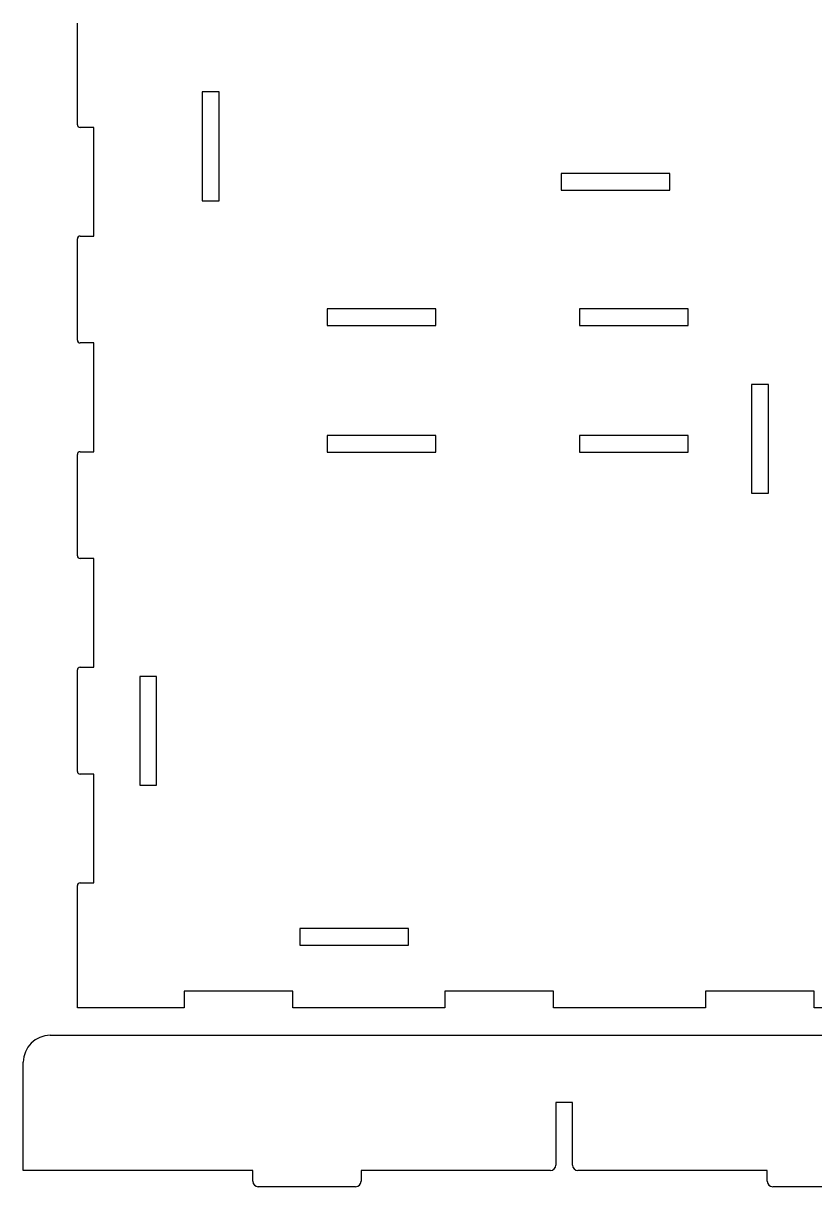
# Model space of a CAD drawing. Extents: x 10 to 1489, y -739 to -10.
# Drawn here: x 870.4 to 1163, y -692.1 to -261.9 of the extents above; entities that cross this region are included whole.
import ezdxf

# ---------------------------------------------------------------- set-up
doc = ezdxf.new("R2010")
doc.units = 0

msp = doc.modelspace()

# ---------------------------------------------------------------- linework, layer by layer
at = {"layer": 'cut', "color": 0}
for p, q in [((890.35368, -299.376165), (890.35368, -261.876241)), ((942.753576, -287.276189), (936.553588, -287.276189)), ((936.553588, -287.276189), (936.553588, -327.476109)), ((942.753576, -327.476109), (942.753576, -287.276189)), ((896.453668, -300.376163), (891.353678, -300.376163)), ((896.453668, -340.576083), (896.453668, -300.376163)), ((1069.219989, -317.376129), (1069.219989, -323.576117)), ((1109.419909, -317.376129), (1069.219989, -317.376129)), ((1109.419909, -323.576117), (1109.419909, -317.376129)), ((1069.219989, -323.576117), (1109.419909, -323.576117)), ((936.553588, -327.476109), (942.753576, -327.476109)), ((890.35368, -379.076006), (890.35368, -341.576081)), ((891.353678, -340.576083), (896.453668, -340.576083)), ((982.753496, -367.476029), (982.753496, -373.676017)), ((1022.953415, -367.476029), (982.753496, -367.476029)), ((1022.953415, -373.676017), (1022.953415, -367.476029)), ((1076.019976, -367.476029), (1076.019976, -373.676017)), ((1116.219895, -367.476029), (1076.019976, -367.476029)), ((1116.219895, -373.676017), (1116.219895, -367.476029)), ((982.753496, -373.676017), (1022.953415, -373.676017)), ((1076.019976, -373.676017), (1116.219895, -373.676017)), ((896.453668, -380.076004), (891.353678, -380.076004)), ((896.453668, -420.275923), (896.453668, -380.076004)), ((1145.853169, -395.475973), (1139.653182, -395.475973)), ((1139.653182, -395.475973), (1139.653182, -435.675893)), ((1145.853169, -435.675893), (1145.853169, -395.475973)), ((982.753496, -414.275935), (982.753496, -420.475923)), ((1022.953415, -414.275935), (982.753496, -414.275935)), ((1022.953415, -420.475923), (1022.953415, -414.275935)), ((1076.019976, -414.275935), (1076.019976, -420.475923)), ((1116.219895, -414.275935), (1076.019976, -414.275935)), ((1116.219895, -420.475923), (1116.219895, -414.275935)), ((890.35368, -458.775846), (890.35368, -421.275921)), ((891.353678, -420.275923), (896.453668, -420.275923)), ((982.753496, -420.475923), (1022.953415, -420.475923)), ((1076.019976, -420.475923), (1116.219895, -420.475923)), ((1139.653182, -435.675893), (1145.853169, -435.675893)), ((896.453668, -459.775844), (891.353678, -459.775844)), ((896.453668, -499.975764), (896.453668, -459.775844)), ((890.35368, -538.475687), (890.35368, -500.975763)), ((891.353678, -499.975764), (896.453668, -499.975764)), ((919.653622, -503.375757), (913.453634, -503.375757)), ((913.453634, -503.375757), (913.453634, -543.575677)), ((919.653622, -543.575677), (919.653622, -503.375757)), ((896.453668, -539.475685), (891.353678, -539.475685)), ((896.453668, -579.675605), (896.453668, -539.475685)), ((913.453634, -543.575677), (919.653622, -543.575677)), ((890.35368, -625.875512), (890.35368, -580.675603)), ((891.353678, -579.675605), (896.453668, -579.675605)), ((972.653516, -596.575571), (972.653516, -602.775558)), ((1012.853435, -596.575571), (972.653516, -596.575571)), ((1012.853435, -602.775558), (1012.853435, -596.575571)), ((972.653516, -602.775558), (1012.853435, -602.775558)), ((970.053521, -619.775524), (929.853601, -619.775524)), ((929.853601, -619.775524), (929.853601, -625.875512)), ((970.053521, -625.875512), (970.053521, -619.775524)), ((1066.453328, -619.775524), (1026.253409, -619.775524)), ((1026.253409, -619.775524), (1026.253409, -625.875512)), ((1066.453328, -625.875512), (1066.453328, -619.775524)), ((1162.853135, -619.775524), (1122.653216, -619.775524)), ((1122.653216, -619.775524), (1122.653216, -625.875512)), ((1162.853135, -625.875512), (1162.853135, -619.775524)), ((929.853601, -625.875512), (890.35368, -625.875512)), ((1026.253409, -625.875512), (970.053521, -625.875512)), ((1122.653216, -625.875512), (1066.453328, -625.875512)), ((1219.053023, -625.875512), (1162.853135, -625.875512)), ((880.353616, -636.053294), (1260.352856, -636.053294)), ((870.353636, -686.053194), (870.353636, -646.053274)), ((1073.45323, -660.853245), (1067.253242, -660.853245)), ((1067.253242, -660.853245), (1067.253242, -684.053198)), ((1073.45323, -684.053198), (1073.45323, -660.853245)), ((955.253466, -686.053194), (870.353636, -686.053194)), ((955.253466, -690.053186), (955.253466, -686.053194)), ((1065.253246, -686.053194), (995.253386, -686.053194)), ((995.253386, -686.053194), (995.253386, -690.053186)), ((1145.453086, -686.053194), (1075.453226, -686.053194)), ((1145.453086, -690.053186), (1145.453086, -686.053194)), ((993.25339, -692.053182), (957.253462, -692.053182)), ((1183.45301, -692.053182), (1147.453082, -692.053182))]:
    msp.add_line(p, q, dxfattribs=at)
for centre, radius, start, end in [((891.353678, -299.376165), 0.999998, 180, 270), ((891.353678, -341.576081), 0.999998, 90, 180.000017), ((891.353678, -379.076006), 0.999998, 180.000001, 270), ((891.353678, -421.275921), 0.999998, 90, 180), ((891.353678, -458.775846), 0.999998, 180, 270), ((891.353678, -500.975762), 0.999998, 90, 180.000024), ((891.353678, -538.475687), 0.999998, 180, 270), ((891.353678, -580.675603), 0.999998, 90, 180), ((880.353616, -646.053274), 9.99998, 90, 180), ((1065.253246, -684.053198), 1.999996, 270, 0), ((1075.453226, -684.053198), 1.999996, 180, 270), ((957.253462, -690.053186), 1.999996, 180, 270), ((993.25339, -690.053186), 1.999996, 270, 0), ((1147.453082, -690.053186), 1.999996, 180, 270)]:
    msp.add_arc(centre, radius, start, end, dxfattribs=at)

doc.saveas('drawing.dxf')
